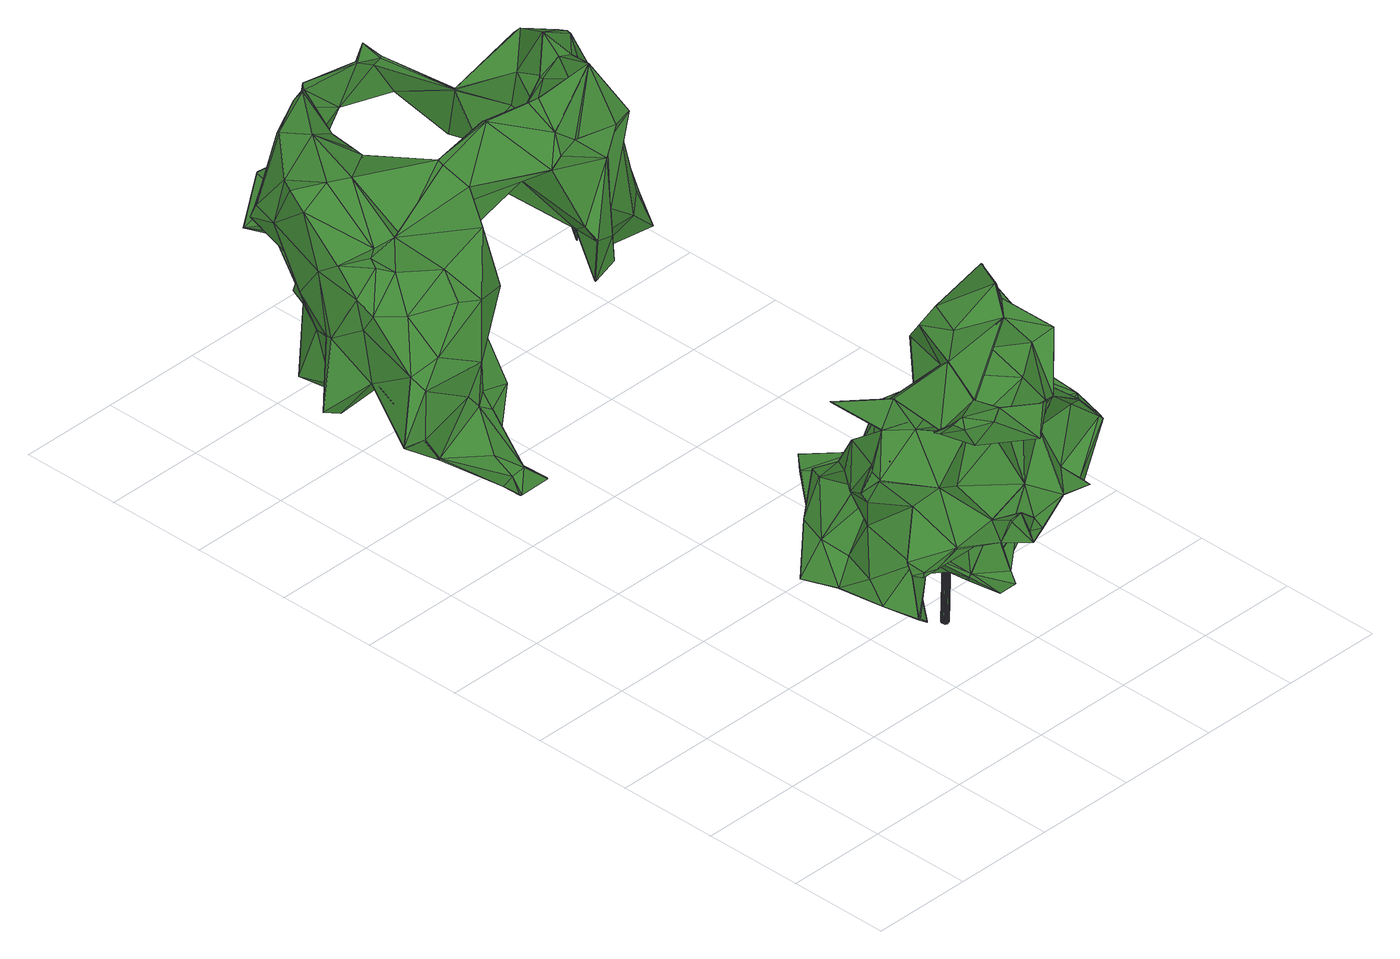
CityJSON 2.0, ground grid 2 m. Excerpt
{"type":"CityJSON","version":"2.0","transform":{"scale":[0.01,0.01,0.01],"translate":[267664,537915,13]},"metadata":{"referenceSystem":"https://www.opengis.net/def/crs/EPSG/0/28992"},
"CityObjects":{
"tree1":{"type":"SolitaryVegetationObject","attributes":{"gtid":470,"crown_width_m":5.13,"crown_median_z":16.42,"crown_r50_m":0.255,"crown_porosity":0.903,"trunk_H_m":3.35,"trunk_DBH_m":0.141,"trunk_radius_m":0.0704,"trunk_base_height_m":13.07,"original_gtid":"472"},"geometry":[{"type":"Solid","lod":"3","boundaries":[[[[0,1,2]],[[3,4,5]],[[6,7,0]],[[8,9,10]],[[11,12,13]],[[14,15,16]],[[17,18,19]],[[19,20,17]],[[19,18,20]],[[17,20,18]],[[21,22,23]],[[24,25,26]],[[26,27,24]],[[27,28,24]],[[29,30,31]],[[32,33,34]],[[35,12,36]],[[37,38,39]],[[40,41,42]],[[43,44,45]],[[46,47,48]],[[49,50,51]],[[52,53,54]],[[40,55,56]],[[57,58,45]],[[59,60,61]],[[62,63,64]],[[61,65,59]],[[28,27,29]],[[66,29,27]],[[37,67,68]],[[39,67,37]],[[28,29,31]],[[69,70,71]],[[72,73,74]],[[75,76,77]],[[78,4,3]],[[62,64,79]],[[80,81,82]],[[83,23,84]],[[85,86,87]],[[88,89,90]],[[91,52,92]],[[93,15,14]],[[4,94,5]],[[95,96,97]],[[98,97,96]],[[99,100,101]],[[102,4,78]],[[94,4,102]],[[103,104,105]],[[50,105,104]],[[95,106,107]],[[102,108,72]],[[109,70,110]],[[111,25,24]],[[112,25,111]],[[80,113,81]],[[114,113,80]],[[24,28,111]],[[111,31,115]],[[10,116,100]],[[10,100,99]],[[86,117,118]],[[16,15,78]],[[31,119,28]],[[78,108,102]],[[15,108,78]],[[41,120,109]],[[56,120,41]],[[121,68,67]],[[122,68,121]],[[61,123,65]],[[93,108,15]],[[16,124,14]],[[125,117,126]],[[125,127,117]],[[128,58,57]],[[45,58,43]],[[129,122,130]],[[131,132,133]],[[134,135,136]],[[137,107,106]],[[138,139,140]],[[32,141,33]],[[120,142,143]],[[21,144,145]],[[109,110,146]],[[66,147,29]],[[6,64,63]],[[148,116,9]],[[148,9,8]],[[100,132,131]],[[29,147,149]],[[52,91,150]],[[127,151,117]],[[84,152,83]],[[6,63,7]],[[153,154,155]],[[153,156,154]],[[157,158,159]],[[38,40,39]],[[145,160,110]],[[161,162,64]],[[163,32,164]],[[159,127,165]],[[70,166,110]],[[167,168,134]],[[108,73,72]],[[169,170,171]],[[171,168,172]],[[170,168,171]],[[173,174,8]],[[134,168,175]],[[64,6,161]],[[34,150,91]],[[147,66,176]],[[63,177,7]],[[156,176,27]],[[58,126,43]],[[49,137,178]],[[49,178,50]],[[85,87,179]],[[145,110,180]],[[181,180,110]],[[182,113,183]],[[159,184,127]],[[93,73,108]],[[32,34,185]],[[186,185,34]],[[99,185,186]],[[142,56,187]],[[84,22,152]],[[114,188,113]],[[138,105,97]],[[41,109,146]],[[175,189,134]],[[169,134,189]],[[190,1,191]],[[99,186,34]],[[192,145,144]],[[23,183,188]],[[95,171,193]],[[95,193,163]],[[65,123,194]],[[16,78,195]],[[0,131,161]],[[0,161,6]],[[63,62,177]],[[177,62,196]],[[196,62,79]],[[197,198,199]],[[200,36,201]],[[200,201,202]],[[200,202,36]],[[203,3,5]],[[68,122,204]],[[205,36,199]],[[23,22,84]],[[2,32,185]],[[2,185,0]],[[111,115,112]],[[75,54,206]],[[52,54,75]],[[197,207,198]],[[67,39,208]],[[184,151,127]],[[118,151,184]],[[190,191,209]],[[49,122,210]],[[140,139,211]],[[212,213,154]],[[1,98,2]],[[99,92,75]],[[91,92,99]],[[53,48,114]],[[209,214,79]],[[33,46,150]],[[33,150,34]],[[99,77,215]],[[61,60,69]],[[190,98,1]],[[216,207,217]],[[218,138,219]],[[218,219,149]],[[139,138,218]],[[152,21,145]],[[75,206,76]],[[35,13,12]],[[36,12,220]],[[124,16,195]],[[221,212,182]],[[44,43,117]],[[44,117,86]],[[153,155,103]],[[222,25,112]],[[117,43,126]],[[147,218,149]],[[192,47,145]],[[125,14,124]],[[125,124,127]],[[127,124,165]],[[82,81,212]],[[198,213,223]],[[199,198,223]],[[31,30,115]],[[170,175,168]],[[102,72,74]],[[102,74,94]],[[44,86,204]],[[213,216,154]],[[159,224,184]],[[207,197,225]],[[57,226,128]],[[227,116,148]],[[128,228,58]],[[27,176,66]],[[229,123,143]],[[58,228,93]],[[93,14,58]],[[171,32,193]],[[123,71,230]],[[117,151,118]],[[166,21,152]],[[41,40,56]],[[231,12,11]],[[220,12,231]],[[67,208,121]],[[100,131,101]],[[154,156,26]],[[27,26,156]],[[81,113,182]],[[188,183,113]],[[232,8,10]],[[121,208,95]],[[7,177,191]],[[177,196,191]],[[0,7,1]],[[8,115,30]],[[216,198,207]],[[75,92,52]],[[163,96,95]],[[209,64,162]],[[23,83,183]],[[184,143,118]],[[233,234,90]],[[44,129,45]],[[68,204,86]],[[180,157,88]],[[97,235,138]],[[234,236,90]],[[233,212,234]],[[39,40,208]],[[146,110,160]],[[237,173,8]],[[194,229,65]],[[234,183,83]],[[221,183,234]],[[208,40,42]],[[208,42,169]],[[119,111,28]],[[223,213,212]],[[230,109,120]],[[48,188,114]],[[71,70,109]],[[97,106,95]],[[125,126,58]],[[71,109,230]],[[125,58,14]],[[47,160,145]],[[121,95,107]],[[179,87,238]],[[83,236,234]],[[61,71,123]],[[71,61,69]],[[187,238,142]],[[179,238,187]],[[7,191,1]],[[49,210,137]],[[140,211,239]],[[240,217,225]],[[240,226,217]],[[50,217,226]],[[240,228,226]],[[169,189,170]],[[226,57,51]],[[226,51,50]],[[217,207,225]],[[128,226,228]],[[60,21,70]],[[60,70,69]],[[94,11,13]],[[159,201,157]],[[172,168,141]],[[121,210,122]],[[138,235,190]],[[97,190,235]],[[86,118,87]],[[238,87,118]],[[142,238,118]],[[141,168,167]],[[241,242,243]],[[181,158,157]],[[170,189,175]],[[80,53,114]],[[234,212,221]],[[243,244,206]],[[221,182,183]],[[103,155,216]],[[103,216,104]],[[245,25,246]],[[111,119,31]],[[95,208,171]],[[169,171,208]],[[80,82,247]],[[220,74,228]],[[213,198,216]],[[202,201,165]],[[192,188,48]],[[112,115,222]],[[145,236,152]],[[182,212,81]],[[161,173,162]],[[237,162,173]],[[99,215,232]],[[232,10,99]],[[215,77,246]],[[59,152,60]],[[152,59,181]],[[21,60,22]],[[22,60,152]],[[75,77,99]],[[51,57,248]],[[51,248,49]],[[10,9,116]],[[229,224,158]],[[229,158,65]],[[216,155,154]],[[98,164,2]],[[146,249,135]],[[46,249,47]],[[230,120,250]],[[246,242,245]],[[160,47,249]],[[178,137,251]],[[169,41,134]],[[169,42,41]],[[222,115,8]],[[149,252,29]],[[162,219,209]],[[220,225,197]],[[220,240,225]],[[220,228,240]],[[197,199,220]],[[36,220,199]],[[53,80,54]],[[206,54,80]],[[233,90,253]],[[142,120,56]],[[68,86,254]],[[68,254,37]],[[35,255,13]],[[179,254,85]],[[224,159,158]],[[45,248,57]],[[130,248,45]],[[86,85,254]],[[121,107,210]],[[137,210,107]],[[137,106,251]],[[161,133,173]],[[161,131,133]],[[0,185,101]],[[99,101,185]],[[30,252,8]],[[237,8,252]],[[237,252,149]],[[29,252,30]],[[237,149,219]],[[90,236,145]],[[90,145,180]],[[157,201,89]],[[159,165,201]],[[3,202,165]],[[256,257,89]],[[256,89,201]],[[196,79,214]],[[201,36,256]],[[105,50,178]],[[34,91,99]],[[163,193,32]],[[103,105,139]],[[105,178,251]],[[97,105,106]],[[105,251,106]],[[98,96,164]],[[164,96,163]],[[139,239,211]],[[105,239,139]],[[140,239,138]],[[105,138,239]],[[147,153,103]],[[176,153,147]],[[59,158,181]],[[65,158,59]],[[154,241,212]],[[8,174,148]],[[176,156,153]],[[180,88,90]],[[26,25,245]],[[160,249,146]],[[244,76,206]],[[142,118,143]],[[243,206,247]],[[80,247,206]],[[157,180,181]],[[129,130,45]],[[44,204,129]],[[204,122,129]],[[172,32,171]],[[97,98,190]],[[141,32,172]],[[78,3,195]],[[256,36,205]],[[33,249,46]],[[135,249,33]],[[157,89,88]],[[184,224,229]],[[2,164,32]],[[196,209,191]],[[120,143,250]],[[230,250,143]],[[123,230,143]],[[174,258,148]],[[33,136,135]],[[141,136,33]],[[83,152,236]],[[50,104,217]],[[216,217,104]],[[241,245,242]],[[243,242,246]],[[222,8,232]],[[192,48,47]],[[21,23,144]],[[215,246,25]],[[222,232,25]],[[215,25,232]],[[231,74,220]],[[139,218,103]],[[147,103,218]],[[131,0,101]],[[46,259,150]],[[209,79,64]],[[146,260,41]],[[48,259,46]],[[74,73,261]],[[23,188,144]],[[166,152,181]],[[256,205,257]],[[199,223,257]],[[205,199,257]],[[244,77,76]],[[70,21,166]],[[123,229,194]],[[243,77,244]],[[246,77,243]],[[229,143,184]],[[192,144,188]],[[165,195,3]],[[124,195,165]],[[122,49,248]],[[122,248,130]],[[212,241,82]],[[231,11,94]],[[162,237,219]],[[74,231,94]],[[245,241,26]],[[26,241,154]],[[247,82,241]],[[241,243,247]],[[41,260,134]],[[135,260,146]],[[209,196,214]],[[74,261,228]],[[228,261,93]],[[93,261,73]],[[202,262,36]],[[35,36,262]],[[174,173,258]],[[3,262,202]],[[203,262,3]],[[56,55,187]],[[38,55,40]],[[37,55,38]],[[179,187,55]],[[254,55,37]],[[179,55,254]],[[166,181,110]],[[135,134,260]],[[190,209,138]],[[48,53,259]],[[52,259,53]],[[52,150,259]],[[209,219,138]],[[257,223,253]],[[233,253,212]],[[223,212,253]],[[89,253,90]],[[89,257,253]],[[133,258,173]],[[148,258,227]],[[227,258,133]],[[262,203,35]],[[227,133,132]],[[100,116,132]],[[227,132,116]],[[167,134,136]],[[141,167,136]],[[94,255,5]],[[13,255,94]],[[203,255,35]],[[5,255,203]],[[263,264,265]],[[263,265,266]],[[266,265,267]],[[266,267,268]],[[265,264,269]],[[265,269,267]],[[267,269,270]],[[267,270,268]],[[269,264,271]],[[269,271,270]],[[270,271,272]],[[270,272,268]],[[271,264,273]],[[271,273,272]],[[272,273,274]],[[272,274,268]],[[273,264,275]],[[273,275,274]],[[274,275,276]],[[274,276,268]],[[275,264,277]],[[275,277,276]],[[276,277,278]],[[276,278,268]],[[277,264,279]],[[277,279,278]],[[278,279,280]],[[278,280,268]],[[279,264,281]],[[279,281,280]],[[280,281,282]],[[280,282,268]],[[281,264,283]],[[281,283,282]],[[282,283,284]],[[282,284,268]],[[283,264,285]],[[283,285,284]],[[284,285,286]],[[284,286,268]],[[285,264,287]],[[285,287,286]],[[286,287,288]],[[286,288,268]],[[287,264,289]],[[287,289,288]],[[288,289,290]],[[288,290,268]],[[289,264,291]],[[289,291,290]],[[290,291,292]],[[290,292,268]],[[291,264,293]],[[291,293,292]],[[292,293,294]],[[292,294,268]],[[293,264,295]],[[293,295,294]],[[294,295,296]],[[294,296,268]],[[295,264,297]],[[295,297,296]],[[296,297,298]],[[296,298,268]],[[297,264,299]],[[297,299,298]],[[298,299,300]],[[298,300,268]],[[299,264,301]],[[299,301,300]],[[300,301,302]],[[300,302,268]],[[301,264,303]],[[301,303,302]],[[302,303,304]],[[302,304,268]],[[303,264,305]],[[303,305,304]],[[304,305,306]],[[304,306,268]],[[305,264,307]],[[305,307,306]],[[306,307,308]],[[306,308,268]],[[307,264,309]],[[307,309,308]],[[308,309,310]],[[308,310,268]],[[309,264,311]],[[309,311,310]],[[310,311,312]],[[310,312,268]],[[311,264,263]],[[311,263,312]],[[312,263,266]],[[312,266,268]]]]}]},
"tree2":{"type":"SolitaryVegetationObject","attributes":{"gtid":466,"crown_width_m":7.04,"crown_median_z":16.98,"crown_r50_m":0.294,"crown_porosity":0.906,"trunk_H_m":3.27,"trunk_DBH_m":0.196,"trunk_radius_m":0.0982,"trunk_base_height_m":13.71,"original_gtid":"468"},"geometry":[{"type":"Solid","lod":"3","boundaries":[[[[313,314,315]],[[316,317,318]],[[316,318,319]],[[320,321,322]],[[323,324,320]],[[325,326,327]],[[328,327,326]],[[329,316,330]],[[331,332,333]],[[334,335,336]],[[337,338,339]],[[337,339,340]],[[334,341,342]],[[342,325,334]],[[343,344,345]],[[346,347,348]],[[343,349,350]],[[351,352,353]],[[351,353,354]],[[355,356,357]],[[358,359,360]],[[316,361,317]],[[362,363,364]],[[365,366,367]],[[368,369,370]],[[346,317,361]],[[345,344,371]],[[372,373,374]],[[375,341,336]],[[325,342,375]],[[361,316,329]],[[376,377,378]],[[347,346,361]],[[379,380,381]],[[380,382,381]],[[383,384,385]],[[385,384,386]],[[387,328,388]],[[389,388,328]],[[390,391,392]],[[393,394,395]],[[377,396,397]],[[375,342,341]],[[398,399,400]],[[371,401,345]],[[371,402,401]],[[403,401,402]],[[404,405,406]],[[404,406,383]],[[404,407,408]],[[409,336,410]],[[409,410,400]],[[411,412,344]],[[413,380,414]],[[415,416,365]],[[415,417,418]],[[419,321,320]],[[372,420,373]],[[333,419,320]],[[421,393,422]],[[334,336,341]],[[404,383,407]],[[335,423,410]],[[424,425,380]],[[426,427,428]],[[370,369,329]],[[429,430,376]],[[431,432,386]],[[407,383,385]],[[433,434,435]],[[436,437,438]],[[402,356,403]],[[439,440,441]],[[439,442,440]],[[340,443,444]],[[445,443,340]],[[361,369,347]],[[436,413,446]],[[447,448,330]],[[339,449,450]],[[451,452,453]],[[364,452,451]],[[330,316,319]],[[330,319,447]],[[361,329,369]],[[318,454,319]],[[346,318,317]],[[346,455,318]],[[408,456,404]],[[404,456,405]],[[457,391,458]],[[459,460,461]],[[353,462,354]],[[463,464,465]],[[466,442,467]],[[466,440,442]],[[392,462,468]],[[469,470,423]],[[398,410,418]],[[423,418,410]],[[453,471,422]],[[432,472,385]],[[386,432,385]],[[320,322,323]],[[473,435,434]],[[320,324,333]],[[474,475,476]],[[477,450,476]],[[352,478,479]],[[480,465,464]],[[429,415,430]],[[385,472,407]],[[472,481,407]],[[481,482,407]],[[368,370,483]],[[389,484,485]],[[486,487,437]],[[488,489,424]],[[368,490,369]],[[491,480,469]],[[492,467,442]],[[472,454,493]],[[374,472,493]],[[494,359,495]],[[467,422,466]],[[477,445,450]],[[496,497,490]],[[431,498,432]],[[321,499,322]],[[340,450,445]],[[376,321,429]],[[397,500,365]],[[501,500,397]],[[369,490,347]],[[402,371,412]],[[461,337,479]],[[313,461,479]],[[391,502,458]],[[503,394,381]],[[349,343,483]],[[504,505,506]],[[507,505,504]],[[438,508,487]],[[437,487,508]],[[437,508,438]],[[413,414,481]],[[472,374,481]],[[439,509,324]],[[391,457,462]],[[391,462,392]],[[434,459,510]],[[434,510,491]],[[348,455,346]],[[348,488,455]],[[506,315,314]],[[421,467,492]],[[511,344,512]],[[384,426,386]],[[406,405,513]],[[473,423,335]],[[446,374,373]],[[313,459,461]],[[455,420,454]],[[372,454,420]],[[421,514,515]],[[391,390,420]],[[379,482,481]],[[516,482,517]],[[423,473,469]],[[453,452,471]],[[322,499,323]],[[499,492,323]],[[360,518,519]],[[394,393,381]],[[418,417,398]],[[399,397,396]],[[443,445,520]],[[445,433,520]],[[421,499,514]],[[521,415,418]],[[476,522,477]],[[434,477,522]],[[413,436,523]],[[413,523,380]],[[411,524,525]],[[526,513,405]],[[423,470,418]],[[350,349,363]],[[476,450,527]],[[476,527,474]],[[528,529,448]],[[528,426,530]],[[344,412,371]],[[475,474,531]],[[405,456,532]],[[377,430,521]],[[376,430,377]],[[417,501,398]],[[413,374,446]],[[335,410,336]],[[392,468,387]],[[328,387,468]],[[463,521,418]],[[463,418,464]],[[324,331,333]],[[334,435,335]],[[439,441,509]],[[533,534,332]],[[533,332,331]],[[418,470,464]],[[364,363,535]],[[416,366,365]],[[510,459,313]],[[313,478,536]],[[406,537,538]],[[382,518,539]],[[513,537,406]],[[421,492,499]],[[413,481,374]],[[526,366,540]],[[486,437,436]],[[434,491,469]],[[541,510,313]],[[529,363,542]],[[543,544,362]],[[545,388,546]],[[387,388,545]],[[354,462,457]],[[489,488,348]],[[495,395,494]],[[329,349,370]],[[363,349,329]],[[547,441,440]],[[354,457,548]],[[428,549,530]],[[516,550,551]],[[338,337,461]],[[443,520,334]],[[477,434,433]],[[535,552,452]],[[553,552,535]],[[477,433,445]],[[524,344,511]],[[537,513,526]],[[524,554,555]],[[409,507,375]],[[504,375,507]],[[547,556,533]],[[400,410,398]],[[479,478,313]],[[519,557,358]],[[489,558,525]],[[375,326,325]],[[473,434,469]],[[379,414,380]],[[343,350,544]],[[329,542,363]],[[354,559,351]],[[393,421,381]],[[555,489,524]],[[416,415,429]],[[416,429,419]],[[524,489,525]],[[347,489,348]],[[529,553,535]],[[340,560,337]],[[561,560,340]],[[479,337,560]],[[419,429,321]],[[352,560,353]],[[479,560,352]],[[359,562,563]],[[375,336,409]],[[340,444,561]],[[379,381,421]],[[360,539,518]],[[398,501,399]],[[397,399,501]],[[492,439,323]],[[442,439,492]],[[321,376,514]],[[499,321,514]],[[528,431,386]],[[438,380,523]],[[438,523,436]],[[502,455,488]],[[372,374,493]],[[506,505,510]],[[490,497,347]],[[481,414,379]],[[345,401,564]],[[520,433,435]],[[520,435,334]],[[353,565,462]],[[554,512,543]],[[339,450,340]],[[331,509,533]],[[434,522,459]],[[428,427,566]],[[474,527,531]],[[567,531,527]],[[549,471,452]],[[487,486,506]],[[559,354,548]],[[409,568,510]],[[510,568,491]],[[362,544,350]],[[406,538,426]],[[569,453,393]],[[453,422,393]],[[549,553,530]],[[486,546,504]],[[380,425,382]],[[455,454,318]],[[533,509,441]],[[570,571,366]],[[372,493,454]],[[471,566,422]],[[466,422,566]],[[362,364,451]],[[350,363,362]],[[559,536,478]],[[351,478,352]],[[351,559,478]],[[335,435,473]],[[545,373,387]],[[526,540,537]],[[401,403,564]],[[483,343,368]],[[460,522,476]],[[432,498,454]],[[432,454,472]],[[528,448,431]],[[530,426,428]],[[567,527,572]],[[447,431,448]],[[454,498,319]],[[502,420,455]],[[549,428,566]],[[549,566,471]],[[489,347,558]],[[370,349,483]],[[366,571,540]],[[406,426,383]],[[384,383,426]],[[356,355,403]],[[403,355,564]],[[438,424,380]],[[439,324,323]],[[355,345,564]],[[543,512,544]],[[456,573,367]],[[408,551,573]],[[408,573,456]],[[397,365,551]],[[365,500,415]],[[415,500,417]],[[501,417,500]],[[504,546,485]],[[373,545,546]],[[511,554,524]],[[376,378,514]],[[411,525,574]],[[421,422,467]],[[519,518,555]],[[555,575,519]],[[382,539,503]],[[360,359,494]],[[530,553,528]],[[529,528,553]],[[521,430,415]],[[393,395,569]],[[576,557,575]],[[554,557,576]],[[386,426,528]],[[538,537,540]],[[461,531,567]],[[488,424,502]],[[364,535,452]],[[461,577,338]],[[504,484,375]],[[485,484,504]],[[536,559,548]],[[536,548,457]],[[419,333,578]],[[458,536,457]],[[458,438,536]],[[328,579,561]],[[517,379,515]],[[444,325,327]],[[444,327,561]],[[375,484,326]],[[328,326,484]],[[421,515,379]],[[324,509,331]],[[577,567,572]],[[572,449,577]],[[392,387,390]],[[373,390,387]],[[464,470,469]],[[448,542,330]],[[469,480,464]],[[476,475,460]],[[480,491,465]],[[463,465,491]],[[529,535,363]],[[448,529,542]],[[555,554,576]],[[407,482,516]],[[407,516,408]],[[482,379,517]],[[358,362,359]],[[447,498,431]],[[319,498,447]],[[574,525,558]],[[391,420,502]],[[460,475,531]],[[460,531,461]],[[390,373,420]],[[561,327,328]],[[409,510,507]],[[362,451,563]],[[409,400,568]],[[504,506,486]],[[411,344,524]],[[426,538,427]],[[427,538,540]],[[466,566,427]],[[572,527,450]],[[554,511,512]],[[339,338,449]],[[356,402,412]],[[332,580,416]],[[532,367,366]],[[532,366,526]],[[365,573,551]],[[405,532,526]],[[362,557,543]],[[408,516,551]],[[550,377,551]],[[397,551,377]],[[532,456,367]],[[362,358,557]],[[365,367,573]],[[534,366,580]],[[533,441,547]],[[416,580,366]],[[332,534,580]],[[572,450,449]],[[440,556,547]],[[581,556,440]],[[570,534,533]],[[533,556,570]],[[581,540,571]],[[466,581,440]],[[427,581,466]],[[427,540,581]],[[549,552,553]],[[452,552,549]],[[315,510,541]],[[506,510,315]],[[313,315,541]],[[356,497,357]],[[555,576,575]],[[330,542,329]],[[521,582,400]],[[458,424,438]],[[502,424,458]],[[487,506,314]],[[487,314,438]],[[560,561,583]],[[486,436,546]],[[446,546,436]],[[579,583,561]],[[579,462,583]],[[416,578,332]],[[333,332,578]],[[461,567,577]],[[446,373,546]],[[579,468,462]],[[584,468,579]],[[328,468,584]],[[328,584,579]],[[338,577,449]],[[503,539,394]],[[395,394,539]],[[395,539,494]],[[360,494,539]],[[519,358,360]],[[503,381,382]],[[362,563,562]],[[359,395,495]],[[362,562,359]],[[325,585,334]],[[444,585,325]],[[443,585,444]],[[443,334,585]],[[556,571,570]],[[556,581,571]],[[570,366,534]],[[463,582,521]],[[491,582,463]],[[568,400,582]],[[568,582,491]],[[518,425,555]],[[424,489,425]],[[489,555,425]],[[518,382,425]],[[411,574,356]],[[419,578,416]],[[411,356,412]],[[536,438,314]],[[536,314,313]],[[353,560,565]],[[462,565,583]],[[560,583,565]],[[507,510,505]],[[389,328,484]],[[357,496,355]],[[514,378,517]],[[574,497,356]],[[517,515,514]],[[343,496,368]],[[368,496,490]],[[355,496,345]],[[345,496,343]],[[496,357,497]],[[516,517,378]],[[521,396,377]],[[344,343,544]],[[344,544,512]],[[550,516,378]],[[550,378,377]],[[575,557,519]],[[554,543,557]],[[459,522,460]],[[359,563,395]],[[395,563,569]],[[569,563,453]],[[453,563,451]],[[574,558,497]],[[347,497,558]],[[399,396,400]],[[521,400,396]],[[389,485,388]],[[546,388,485]],[[586,587,588]],[[586,588,589]],[[589,588,590]],[[589,590,591]],[[588,587,592]],[[588,592,590]],[[590,592,593]],[[590,593,591]],[[592,587,594]],[[592,594,593]],[[593,594,595]],[[593,595,591]],[[594,587,596]],[[594,596,595]],[[595,596,597]],[[595,597,591]],[[596,587,598]],[[596,598,597]],[[597,598,599]],[[597,599,591]],[[598,587,600]],[[598,600,599]],[[599,600,601]],[[599,601,591]],[[600,587,602]],[[600,602,601]],[[601,602,603]],[[601,603,591]],[[602,587,604]],[[602,604,603]],[[603,604,605]],[[603,605,591]],[[604,587,606]],[[604,606,605]],[[605,606,607]],[[605,607,591]],[[606,587,608]],[[606,608,607]],[[607,608,609]],[[607,609,591]],[[608,587,610]],[[608,610,609]],[[609,610,611]],[[609,611,591]],[[610,587,612]],[[610,612,611]],[[611,612,613]],[[611,613,591]],[[612,587,614]],[[612,614,613]],[[613,614,615]],[[613,615,591]],[[614,587,616]],[[614,616,615]],[[615,616,617]],[[615,617,591]],[[616,587,618]],[[616,618,617]],[[617,618,619]],[[617,619,591]],[[618,587,620]],[[618,620,619]],[[619,620,621]],[[619,621,591]],[[620,587,622]],[[620,622,621]],[[621,622,623]],[[621,623,591]],[[622,587,624]],[[622,624,623]],[[623,624,625]],[[623,625,591]],[[624,587,626]],[[624,626,625]],[[625,626,627]],[[625,627,591]],[[626,587,628]],[[626,628,627]],[[627,628,629]],[[627,629,591]],[[628,587,630]],[[628,630,629]],[[629,630,631]],[[629,631,591]],[[630,587,632]],[[630,632,631]],[[631,632,633]],[[631,633,591]],[[632,587,634]],[[632,634,633]],[[633,634,635]],[[633,635,591]],[[634,587,586]],[[634,586,635]],[[635,586,589]],[[635,589,591]]]]}]}
},
"vertices":[
[525,122,498],[443,192,494],[528,195,459],[566,515,134],[565,592,157],[576,589,170],[442,150,561],[414,168,518],[612,291,621],[603,314,552],[641,253,573],[629,597,257],[605,574,240],[631,596,258],[425,539,149],[446,575,159],[456,543,134],[231,192,568],[230,192,567],[231,191,567],[232,193,566],[629,277,184],[654,280,171],[659,283,186],[664,404,545],[685,299,564],[650,381,528],[658,430,540],[683,416,592],[574,414,604],[626,324,668],[688,417,632],[544,177,366],[599,138,335],[627,224,419],[602,552,224],[539,514,288],[302,208,284],[307,187,288],[308,186,298],[337,183,292],[445,172,304],[381,178,314],[308,476,142],[324,402,152],[347,465,210],[662,136,325],[649,171,301],[686,177,292],[348,398,342],[390,435,409],[375,437,353],[756,205,385],[762,202,378],[758,206,386],[329,201,283],[421,210,295],[380,501,305],[360,518,218],[532,259,129],[553,242,135],[530,220,125],[380,186,569],[395,174,557],[395,180,580],[511,275,133],[579,452,537],[308,226,300],[366,268,246],[550,204,142],[551,216,162],[486,245,175],[489,655,220],[475,636,203],[512,541,269],[706,205,446],[694,213,440],[628,255,511],[528,591,155],[381,188,570],[768,264,378],[735,314,342],[728,317,438],[659,285,186],[655,281,170],[338,227,165],[317,292,172],[362,231,145],[535,385,297],[536,387,297],[594,299,292],[695,212,438],[705,205,444],[431,579,173],[581,606,206],[410,248,392],[516,285,431],[434,327,462],[467,210,494],[619,182,508],[579,161,531],[580,159,530],[512,639,197],[480,372,461],[479,390,422],[377,352,477],[331,311,417],[330,311,415],[475,638,201],[532,239,264],[534,239,263],[683,386,612],[665,362,606],[737,314,340],[755,252,366],[628,324,667],[612,246,519],[325,402,150],[350,322,168],[689,416,631],[484,259,296],[378,280,354],[349,357,291],[483,248,168],[451,516,126],[414,474,143],[310,476,141],[434,424,95],[403,539,292],[361,414,194],[413,407,295],[561,149,540],[530,208,489],[484,218,518],[462,77,336],[511,103,326],[511,103,328],[309,336,389],[402,347,532],[408,361,523],[327,422,528],[511,123,340],[394,294,241],[430,338,213],[639,282,210],[584,252,276],[521,154,300],[516,419,569],[516,307,546],[492,374,626],[653,197,337],[379,375,157],[629,279,183],[522,330,511],[611,367,430],[548,340,425],[594,405,527],[534,402,198],[509,316,168],[509,398,151],[593,196,313],[478,173,561],[461,216,564],[480,274,347],[532,233,438],[523,478,130],[529,246,160],[471,95,347],[443,88,403],[404,97,357],[426,96,391],[434,148,363],[457,120,357],[463,215,563],[489,296,580],[441,86,404],[577,433,528],[373,211,542],[357,356,414],[340,226,166],[524,327,275],[510,315,170],[722,355,291],[702,325,288],[453,358,134],[551,187,475],[614,221,459],[368,266,245],[695,281,299],[427,94,389],[448,225,520],[386,221,534],[634,281,273],[474,166,319],[505,278,138],[534,511,132],[369,221,541],[549,525,365],[561,489,394],[560,518,352],[496,510,238],[534,422,203],[574,508,187],[577,540,190],[339,343,191],[536,435,341],[722,224,440],[559,489,393],[381,179,316],[386,222,536],[323,332,365],[327,424,527],[672,384,381],[596,413,380],[370,221,543],[678,248,579],[526,432,398],[498,447,357],[501,332,560],[485,301,589],[515,536,282],[718,354,288],[637,321,634],[590,411,354],[493,382,156],[530,513,345],[409,484,331],[520,254,482],[442,529,277],[488,301,151],[485,247,176],[592,577,231],[676,235,596],[607,303,356],[683,330,282],[493,295,546],[639,284,210],[486,299,590],[363,231,147],[327,422,526],[510,501,308],[688,315,429],[620,312,502],[714,301,436],[659,270,432],[629,336,521],[699,290,559],[726,308,443],[392,426,316],[600,139,333],[458,343,206],[341,339,415],[551,350,596],[585,396,347],[338,227,167],[602,559,223],[500,426,275],[564,413,335],[495,294,546],[670,167,319],[476,160,320],[502,525,243],[581,524,193],[532,345,7],[525,345,7],[532,347,7],[522,327,342],[521,329,342],[515,327,342],[531,349,7],[521,331,342],[530,350,7],[519,332,342],[528,351,7],[518,333,342],[526,352,7],[516,334,342],[525,352,7],[514,334,342],[523,352,7],[512,333,342],[521,351,7],[511,333,342],[520,350,7],[509,331,342],[519,348,7],[508,330,342],[518,346,7],[508,328,342],[518,345,7],[508,326,342],[518,343,7],[508,325,342],[519,341,7],[509,323,342],[520,340,6],[510,322,342],[522,339,6],[511,321,341],[524,338,6],[513,320,342],[525,338,7],[515,320,342],[527,338,7],[517,320,342],[529,339,7],[518,321,342],[530,340,7],[520,322,342],[531,342,7],[521,324,342],[532,344,7],[522,325,342],
[600,1272,342],[530,1250,465],[637,1280,486],[120,1216,419],[189,1164,438],[213,1220,467],[150,1273,467],[372,1761,251],[401,1729,297],[387,1711,267],[357,1737,204],[302,1777,231],[701,1392,620],[640,1331,638],[636,1309,632],[601,1254,678],[82,1173,333],[86,1265,411],[341,1783,322],[351,1726,374],[344,1784,323],[738,1468,531],[728,1551,531],[703,1513,571],[698,1242,318],[757,1253,260],[768,1303,302],[754,1325,420],[698,1417,618],[703,1403,620],[122,1145,154],[203,1109,140],[183,1053,113],[228,1147,432],[207,1127,323],[320,1192,391],[33,1141,226],[78,1139,222],[511,1151,322],[568,1163,329],[562,1161,385],[508,1142,412],[189,1036,139],[215,1035,145],[201,1091,150],[127,1267,300],[105,1376,298],[143,1324,412],[128,1153,361],[118,1281,242],[91,1273,265],[74,1328,185],[360,1693,544],[310,1669,438],[327,1664,526],[79,1136,223],[92,1148,311],[32,1140,228],[258,1024,104],[334,1339,563],[403,1304,635],[336,1352,565],[646,1405,645],[363,1664,402],[419,1665,477],[325,1635,466],[303,1451,398],[382,1363,440],[302,1449,397],[266,1366,436],[152,1537,527],[132,1504,532],[174,1459,549],[124,1464,510],[499,1235,597],[518,1292,630],[584,1285,640],[458,1203,556],[458,1204,554],[481,1203,573],[234,1521,274],[237,1428,380],[164,1445,306],[499,1660,526],[458,1660,552],[509,1652,544],[506,1651,542],[588,1555,482],[184,1012,114],[258,1021,106],[184,1010,116],[219,1613,554],[223,1622,547],[157,1607,437],[238,1554,569],[300,1636,585],[655,1475,523],[590,1557,482],[212,1092,149],[259,1024,107],[338,1353,564],[257,1425,479],[449,1693,468],[386,1710,403],[504,1672,514],[545,1658,452],[389,1756,325],[343,1287,538],[303,1567,306],[228,1562,218],[645,1564,452],[331,1291,436],[329,1293,435],[151,1561,426],[197,1542,319],[156,1496,310],[387,1708,401],[445,1685,467],[104,1366,458],[168,1343,472],[739,1430,402],[727,1449,343],[711,1499,450],[442,1322,597],[452,1307,586],[455,1316,458],[334,1739,225],[261,1615,218],[336,1717,252],[261,1615,216],[729,1401,460],[678,1279,545],[761,1345,420],[414,1324,619],[131,1302,470],[84,1302,429],[776,1305,297],[804,1351,306],[144,1359,162],[111,1390,197],[124,1473,164],[212,1335,477],[300,1214,512],[286,1644,570],[499,1164,435],[463,1279,492],[680,1396,288],[710,1398,208],[664,1292,238],[576,1188,527],[628,1610,341],[633,1617,338],[631,1609,340],[237,1598,223],[253,1599,214],[535,1222,569],[696,1577,398],[636,1611,347],[122,1474,165],[215,1439,548],[715,1568,414],[727,1402,172],[725,1403,174],[727,1405,191],[787,1401,319],[554,1176,326],[616,1246,314],[637,1609,345],[290,1487,533],[305,1522,521],[33,1139,226],[623,1345,636],[582,1342,613],[553,1311,608],[499,1273,495],[327,1215,402],[299,1238,347],[187,1139,255],[625,1538,361],[263,1614,216],[234,1341,465],[164,1424,354],[151,1430,317],[123,1144,157],[208,1133,227],[143,1325,473],[359,1673,276],[459,1664,552],[480,1668,578],[350,1290,505],[241,1414,389],[584,1353,609],[672,1384,535],[637,1319,522],[673,1411,535],[465,1281,494],[302,1775,233],[661,1403,422],[233,1129,209],[208,1136,226],[197,1635,439],[352,1651,392],[267,1584,362],[304,1572,528],[282,1592,454],[242,1336,431],[162,1280,409],[730,1413,459],[543,1655,451],[712,1398,209],[352,1329,539],[293,1151,221],[293,1149,223],[221,1642,441],[727,1403,190],[102,1409,426],[77,1355,326],[118,1468,346],[712,1396,208],[276,1640,543],[338,1728,312],[345,1711,383],[43,1341,197],[524,1210,395],[174,1628,413],[159,1623,404],[235,1410,387],[244,1589,369],[676,1340,398],[87,1289,370],[145,1167,259],[124,1146,156],[496,1294,630],[496,1297,629],[341,1707,268],[507,1144,410],[140,1449,265],[329,1662,526],[346,1677,545],[103,1377,298],[87,1376,317],[227,1147,243],[297,1240,347],[357,1674,277],[136,1243,292],[228,1144,244],[510,1153,324],[620,1221,383],[667,1222,561],[113,1388,197],[144,1359,165],[182,1012,116],[577,1240,487],[226,1564,219],[729,1298,273],[665,1497,438],[143,1448,264],[349,1652,391],[265,1585,360],[794,1331,293],[344,1679,545],[234,1127,211],[228,1199,404],[187,1164,300],[756,1256,258],[368,1750,347],[624,1212,560],[346,1713,385],[258,1578,301],[588,1556,479],[619,1227,520],[545,1226,565],[675,1385,535],[384,1298,70],[375,1295,71],[383,1300,69],[393,1393,397],[392,1395,397],[384,1390,398],[382,1302,69],[390,1397,396],[380,1303,68],[388,1398,396],[377,1304,68],[386,1399,396],[375,1304,68],[383,1400,396],[372,1304,68],[381,1399,396],[370,1303,69],[379,1398,396],[368,1302,69],[377,1397,397],[366,1300,70],[375,1395,397],[365,1297,70],[374,1392,398],[365,1295,71],[374,1390,399],[366,1292,72],[374,1388,399],[367,1290,73],[375,1385,400],[368,1288,73],[377,1383,400],[370,1287,73],[379,1382,401],[373,1286,74],[381,1381,401],[375,1286,74],[384,1381,401],[378,1286,73],[386,1381,401],[380,1287,73],[389,1382,401],[382,1289,73],[391,1384,400],[384,1290,72],[392,1386,399],[385,1293,71],[393,1388,399],[385,1295,71],[393,1390,398]
]}
